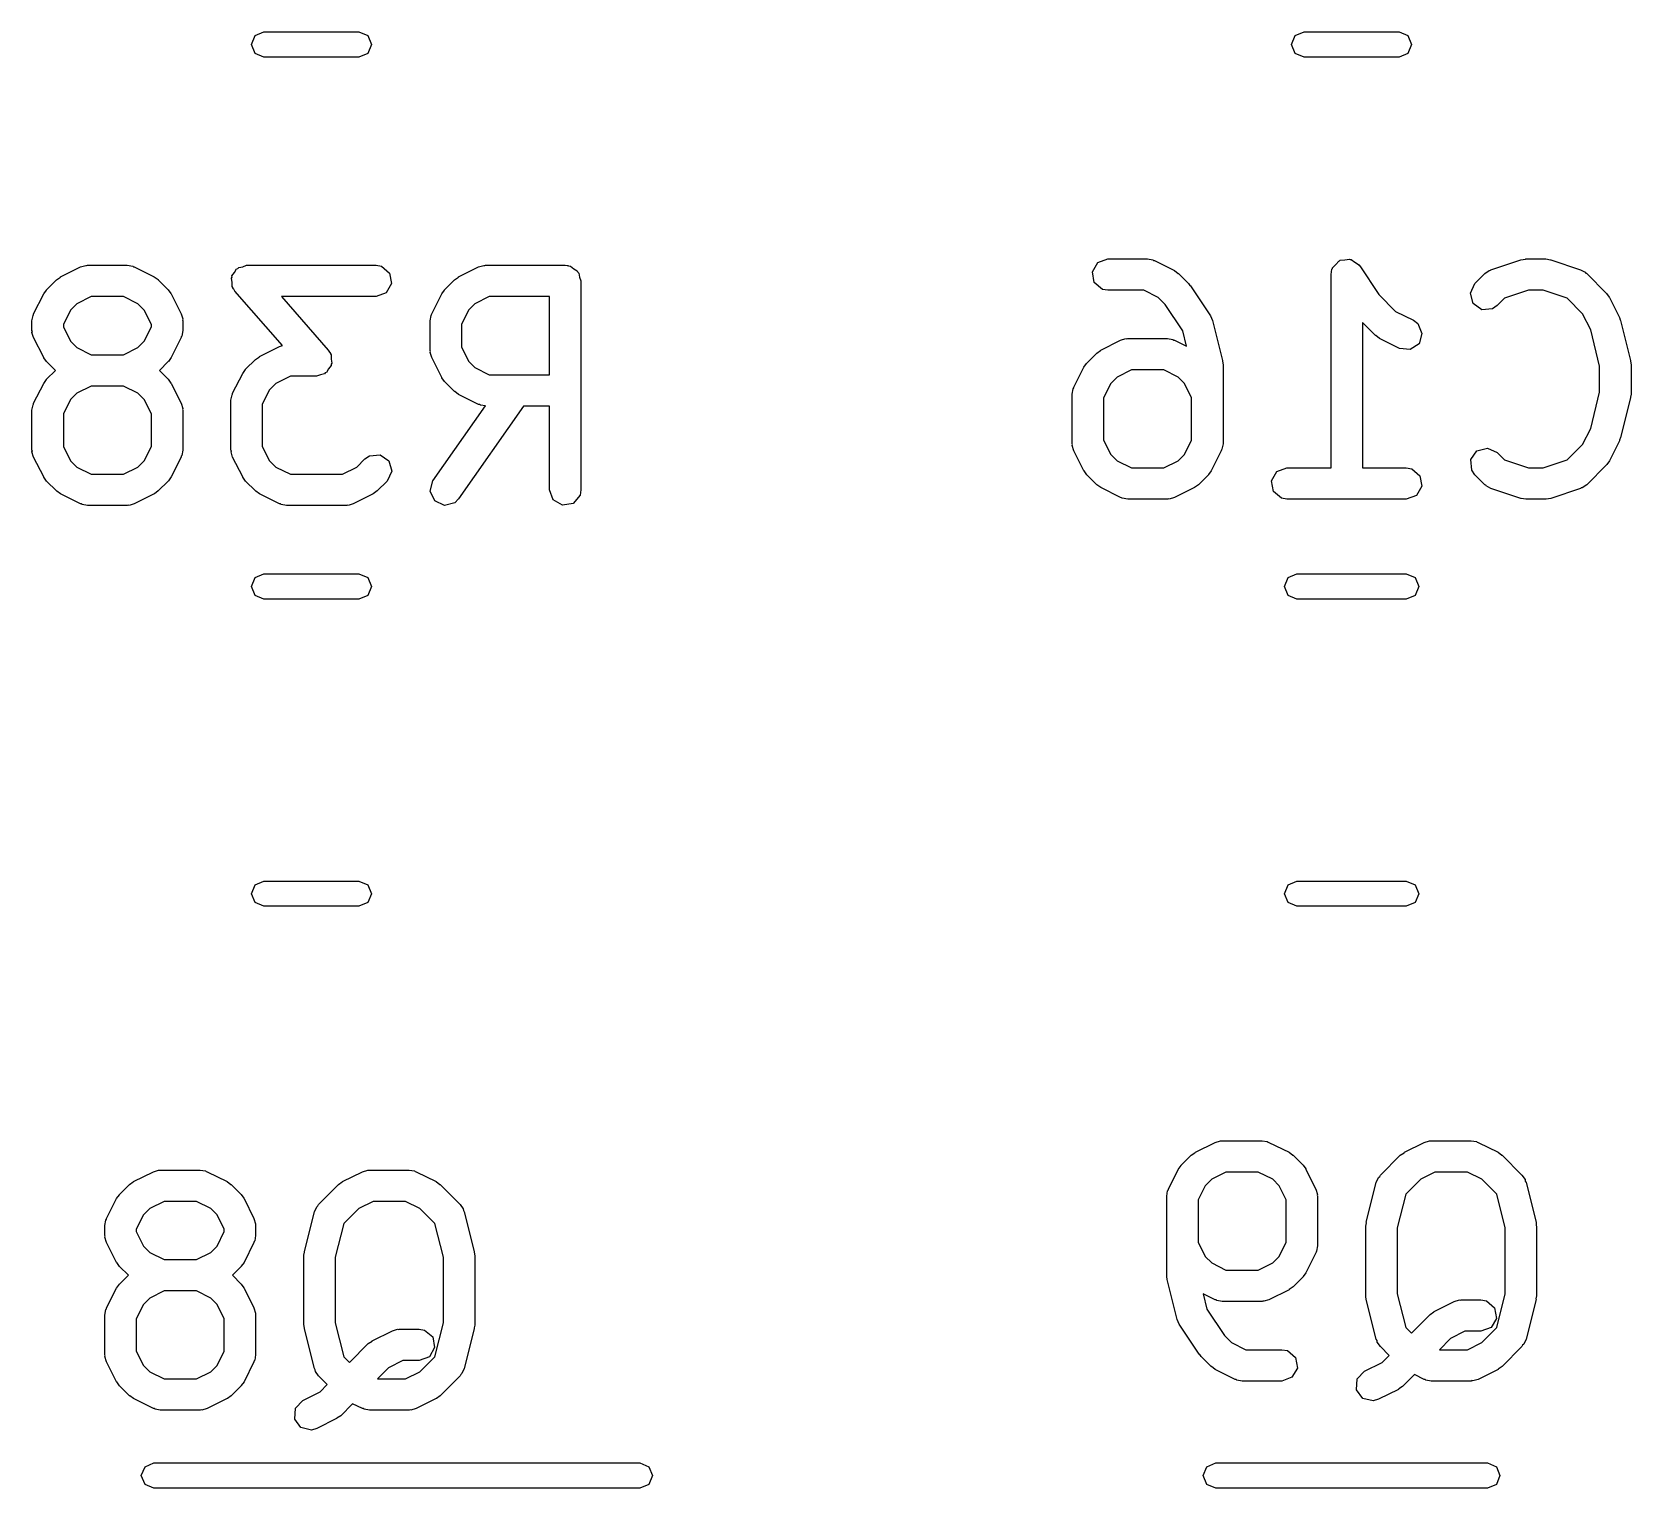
# Model space of a CAD drawing. Extents: x 62 to 228, y -146 to -46.
# Drawn here: x 170.54 to 178.19, y -102.28 to -95.31 of the extents above; entities that cross this region are included whole.
import ezdxf

# ---------------------------------------------------------------- set-up
doc = ezdxf.new("R2010")
doc.units = 0
doc.layers.add('BLACK', color=7, linetype='CONTINUOUS')

msp = doc.modelspace()

# ---------------------------------------------------------------- linework, layer by layer
at = {"layer": 'BLACK', "linetype": 'CONTINUOUS'}
for p, q in [((171.603, -95.3311), (171.646, -95.3135)), ((171.646, -95.3135), (172.1, -95.3135)), ((172.1, -95.3135), (172.142, -95.3311)), ((176.58, -95.3311), (176.622, -95.3135)), ((176.622, -95.3135), (177.076, -95.3135)), ((177.076, -95.3135), (177.119, -95.3311)), ((171.586, -95.3735), (171.603, -95.3311)), ((171.603, -95.4159), (171.586, -95.3735)), ((172.142, -95.3311), (172.16, -95.3735)), ((172.16, -95.3735), (172.142, -95.4159)), ((176.562, -95.3735), (176.58, -95.3311)), ((176.58, -95.4159), (176.562, -95.3735)), ((177.119, -95.3311), (177.136, -95.3735)), ((177.136, -95.3735), (177.119, -95.4159)), ((171.646, -95.4335), (171.603, -95.4159)), ((172.1, -95.4335), (171.646, -95.4335)), ((172.142, -95.4159), (172.1, -95.4335)), ((176.622, -95.4335), (176.58, -95.4159)), ((177.076, -95.4335), (176.622, -95.4335)), ((177.119, -95.4159), (177.076, -95.4335)), ((170.673, -96.4854), (170.768, -96.4378)), ((170.768, -96.4378), (170.793, -96.4304)), ((170.793, -96.4304), (170.797, -96.4314)), ((170.797, -96.4314), (170.801, -96.4299)), ((170.801, -96.4299), (170.992, -96.4299)), ((170.992, -96.4299), (171.018, -96.4344)), ((171.018, -96.4344), (171.021, -96.4373)), ((171.021, -96.4373), (171.025, -96.4378)), ((171.025, -96.4378), (171.121, -96.4854)), ((171.492, -96.4807), (171.505, -96.4649)), ((171.505, -96.4649), (171.515, -96.4474)), ((171.515, -96.4474), (171.521, -96.4454)), ((171.521, -96.4454), (171.525, -96.4407)), ((171.525, -96.4407), (171.544, -96.4368)), ((171.544, -96.4368), (171.563, -96.4299)), ((171.563, -96.4299), (172.182, -96.4299)), ((172.182, -96.4299), (172.208, -96.4344)), ((172.208, -96.4344), (172.247, -96.4674)), ((172.577, -96.4854), (172.673, -96.4378)), ((172.673, -96.4378), (172.698, -96.4304)), ((172.698, -96.4304), (172.702, -96.4314)), ((172.702, -96.4314), (172.706, -96.4299)), ((172.706, -96.4299), (173.087, -96.4299)), ((173.087, -96.4299), (173.097, -96.4316)), ((173.097, -96.4316), (173.1, -96.431)), ((173.1, -96.431), (173.103, -96.4327)), ((173.103, -96.4327), (173.113, -96.4344)), ((173.113, -96.4344), (173.128, -96.4469)), ((173.128, -96.4469), (173.145, -96.4567)), ((173.145, -96.4567), (173.147, -96.463)), ((173.147, -96.463), (173.152, -96.4674)), ((175.609, -96.4619), (175.635, -96.4174)), ((175.618, -96.5124), (175.609, -96.4619)), ((175.635, -96.4174), (175.683, -96.3999)), ((175.683, -96.3999), (175.873, -96.3999)), ((175.873, -96.3999), (175.899, -96.4044)), ((175.899, -96.4044), (175.902, -96.4073)), ((175.902, -96.4073), (175.907, -96.4078)), ((175.907, -96.4078), (176.002, -96.4554)), ((176.002, -96.4554), (176.02, -96.4688)), ((176.751, -96.4749), (176.755, -96.4492)), ((176.755, -96.4492), (176.758, -96.4459)), ((176.758, -96.4416), (176.774, -96.4266)), ((176.758, -96.4459), (176.758, -96.4416)), ((176.774, -96.4266), (176.788, -96.4099)), ((176.788, -96.4099), (176.792, -96.4092)), ((176.792, -96.4092), (176.795, -96.4062)), ((176.795, -96.4062), (176.817, -96.4048)), ((176.817, -96.4048), (176.839, -96.401)), ((176.839, -96.401), (176.842, -96.4032)), ((176.842, -96.4032), (176.847, -96.4029)), ((176.847, -96.4029), (176.864, -96.4158)), ((176.864, -96.4158), (176.883, -96.4267)), ((176.883, -96.4267), (176.885, -96.4307)), ((176.885, -96.4307), (176.888, -96.4333)), ((176.888, -96.4333), (176.979, -96.57)), ((177.487, -96.4695), (177.508, -96.4545)), ((177.508, -96.4545), (177.513, -96.4541)), ((177.513, -96.4541), (177.516, -96.4513)), ((177.516, -96.4513), (177.659, -96.4037)), ((177.659, -96.4037), (177.681, -96.4004)), ((177.681, -96.4004), (177.683, -96.3999)), ((177.683, -96.3999), (177.778, -96.3999)), ((177.778, -96.3999), (177.8, -96.4038)), ((177.8, -96.4038), (177.802, -96.4037)), ((177.802, -96.4037), (177.945, -96.4513)), ((177.945, -96.4513), (177.967, -96.4638)), ((177.967, -96.4638), (177.97, -96.4676)), ((170.606, -96.5471), (170.653, -96.4995)), ((170.653, -96.4995), (170.672, -96.4866)), ((170.672, -96.4866), (170.673, -96.4854)), ((171.121, -96.4854), (171.139, -96.4988)), ((171.139, -96.4988), (171.14, -96.4995)), ((171.14, -96.4995), (171.188, -96.5471)), ((171.49, -96.4919), (171.493, -96.4867)), ((171.493, -96.5118), (171.49, -96.4919)), ((171.493, -96.4867), (171.492, -96.4807)), ((171.493, -96.532), (171.493, -96.5118)), ((171.498, -96.5393), (171.493, -96.532)), ((171.498, -96.5424), (171.498, -96.5393)), ((171.501, -96.5446), (171.498, -96.5424)), ((172.256, -96.5179), (172.231, -96.5623)), ((172.247, -96.4674), (172.256, -96.5179)), ((172.51, -96.5471), (172.558, -96.4995)), ((172.558, -96.4995), (172.576, -96.4866)), ((172.576, -96.4866), (172.577, -96.4854)), ((173.152, -96.4674), (173.156, -96.4866)), ((173.156, -96.4866), (173.162, -96.5049)), ((173.162, -96.5049), (173.162, -97.5049)), ((175.657, -96.5454), (175.618, -96.5124)), ((176.02, -96.4688), (176.021, -96.4695)), ((176.021, -96.4695), (176.069, -96.5171)), ((176.069, -96.5171), (176.076, -96.5264)), ((176.076, -96.5264), (176.078, -96.5285)), ((176.078, -96.5285), (176.174, -96.6714)), ((176.751, -97.3999), (176.751, -96.4749)), ((177.418, -96.5636), (177.439, -96.5171)), ((177.439, -96.5171), (177.487, -96.4695)), ((177.97, -96.4676), (177.974, -96.4695)), ((177.974, -96.4695), (178.069, -96.5647)), ((170.544, -96.6618), (170.592, -96.5666)), ((170.592, -96.5666), (170.605, -96.5486)), ((170.605, -96.5486), (170.606, -96.5471)), ((170.751, -96.6141), (170.72, -96.6445)), ((170.819, -96.5799), (170.751, -96.6141)), ((170.974, -96.5799), (170.819, -96.5799)), ((171.043, -96.6141), (170.974, -96.5799)), ((171.073, -96.6445), (171.043, -96.6141)), ((171.188, -96.5471), (171.201, -96.5655)), ((171.201, -96.5655), (171.202, -96.5666)), ((171.202, -96.5666), (171.25, -96.6618)), ((171.507, -96.5543), (171.501, -96.5446)), ((171.735, -96.8145), (171.507, -96.5543)), ((172.182, -96.5799), (171.729, -96.5799)), ((171.729, -96.5799), (171.953, -96.8364)), ((172.231, -96.5623), (172.182, -96.5799)), ((172.449, -96.6618), (172.496, -96.5666)), ((172.496, -96.5666), (172.51, -96.5486)), ((172.51, -96.5486), (172.51, -96.5471)), ((172.655, -96.6141), (172.625, -96.6445)), ((172.724, -96.5799), (172.655, -96.6141)), ((173.012, -96.5799), (172.724, -96.5799)), ((173.012, -96.9537), (173.012, -96.5799)), ((175.683, -96.5499), (175.657, -96.5454)), ((175.856, -96.5499), (175.683, -96.5499)), ((175.924, -96.5841), (175.856, -96.5499)), ((175.958, -96.6179), (175.924, -96.5841)), ((176.042, -96.7438), (175.958, -96.6179)), ((176.979, -96.57), (177.06, -96.6513)), ((177.431, -96.6131), (177.418, -96.5636)), ((177.473, -96.6426), (177.431, -96.6131)), ((177.58, -96.5881), (177.545, -96.6232)), ((177.695, -96.5499), (177.58, -96.5881)), ((177.766, -96.5499), (177.695, -96.5499)), ((177.88, -96.5881), (177.766, -96.5499)), ((177.954, -96.6622), (177.88, -96.5881)), ((178.069, -96.5647), (178.082, -96.5831)), ((178.082, -96.5831), (178.083, -96.5842)), ((178.083, -96.5842), (178.131, -96.6794)), ((170.536, -96.6954), (170.541, -96.6697)), ((170.536, -96.743), (170.536, -96.6954)), ((170.541, -96.6697), (170.543, -96.6663)), ((170.543, -96.6663), (170.544, -96.6618)), ((170.72, -96.6445), (170.686, -96.7131)), ((171.107, -96.7131), (171.073, -96.6445)), ((171.25, -96.6618), (171.257, -96.6868)), ((171.257, -96.6868), (171.256, -96.6911)), ((171.256, -96.6911), (171.257, -96.6954)), ((171.257, -96.6954), (171.257, -96.743)), ((172.441, -96.6954), (172.445, -96.6697)), ((172.441, -96.8382), (172.441, -96.6954)), ((172.445, -96.6697), (172.448, -96.6663)), ((172.448, -96.6663), (172.449, -96.6618)), ((172.625, -96.6445), (172.591, -96.7131)), ((176.174, -96.6714), (176.184, -96.6944)), ((176.184, -96.6944), (176.184, -96.6948)), ((176.184, -96.6948), (176.232, -96.8853)), ((177.06, -96.6513), (177.145, -96.6935)), ((177.145, -96.6935), (177.166, -96.709)), ((177.524, -96.6381), (177.473, -96.6426)), ((177.545, -96.6232), (177.524, -96.6381)), ((177.993, -96.7392), (177.954, -96.6622)), ((178.131, -96.6794), (178.134, -96.6918)), ((178.134, -96.6918), (178.136, -96.6948)), ((178.136, -96.6948), (178.184, -96.8853)), ((170.538, -96.7472), (170.536, -96.743)), ((170.536, -96.7515), (170.538, -96.7472)), ((170.544, -96.7765), (170.536, -96.7515)), ((170.686, -96.7131), (170.686, -96.7253)), ((170.686, -96.7253), (170.72, -96.7938)), ((171.073, -96.7938), (171.107, -96.7253)), ((171.107, -96.7253), (171.107, -96.7131)), ((171.253, -96.7686), (171.25, -96.7721)), ((171.25, -96.7721), (171.25, -96.7765)), ((171.257, -96.743), (171.253, -96.7686)), ((172.591, -96.7131), (172.591, -96.8205)), ((176.06, -96.8179), (176.042, -96.7438)), ((176.963, -96.766), (176.901, -96.7036)), ((176.901, -96.7036), (176.901, -97.3999)), ((176.965, -96.7667), (176.963, -96.766)), ((176.983, -96.7801), (176.965, -96.7667)), ((177.166, -96.709), (177.186, -96.7561)), ((177.186, -96.7561), (177.172, -96.8053)), ((178.036, -96.9127), (177.993, -96.7392)), ((170.592, -96.8718), (170.544, -96.7765)), ((170.72, -96.7938), (170.751, -96.8242)), ((170.751, -96.8242), (170.819, -96.8585)), ((170.974, -96.8585), (171.043, -96.8242)), ((171.043, -96.8242), (171.073, -96.7938)), ((171.25, -96.7765), (171.202, -96.8718)), ((171.625, -96.8664), (171.72, -96.8188)), ((171.72, -96.8188), (171.735, -96.8145)), ((171.953, -96.8364), (171.959, -96.8461)), ((171.959, -96.8461), (171.962, -96.8483)), ((171.962, -96.8483), (171.962, -96.8514)), ((172.442, -96.8424), (172.441, -96.8382)), ((172.441, -96.8468), (172.442, -96.8424)), ((172.449, -96.8718), (172.441, -96.8468)), ((172.591, -96.8205), (172.625, -96.889)), ((175.63, -96.8504), (175.648, -96.8376)), ((175.648, -96.8376), (175.649, -96.8364)), ((175.649, -96.8364), (175.744, -96.7888)), ((175.744, -96.7888), (175.769, -96.7813)), ((175.769, -96.7813), (175.774, -96.7824)), ((175.774, -96.7824), (175.778, -96.7808)), ((175.778, -96.7808), (175.968, -96.7808)), ((175.968, -96.7808), (175.994, -96.7854)), ((175.994, -96.7854), (175.998, -96.7882)), ((175.998, -96.7882), (176.002, -96.7888)), ((176.002, -96.7888), (176.06, -96.8179)), ((177.078, -96.8277), (176.983, -96.7801)), ((177.129, -96.8335), (177.078, -96.8277)), ((177.172, -96.8053), (177.129, -96.8335)), ((170.593, -96.8729), (170.592, -96.8718)), ((170.606, -96.8912), (170.593, -96.8729)), ((170.648, -96.9335), (170.606, -96.8912)), ((170.819, -96.8585), (170.974, -96.8585)), ((171.188, -96.8912), (171.146, -96.9335)), ((171.189, -96.8898), (171.188, -96.8912)), ((171.202, -96.8718), (171.189, -96.8898)), ((171.558, -96.928), (171.606, -96.8804)), ((171.606, -96.8804), (171.624, -96.8676)), ((171.624, -96.8676), (171.625, -96.8664)), ((171.968, -96.91), (171.955, -96.9258)), ((171.962, -96.8514), (171.967, -96.8587)), ((171.967, -96.8587), (171.967, -96.8789)), ((171.967, -96.8789), (171.971, -96.8989)), ((171.971, -96.8989), (171.968, -96.904)), ((171.968, -96.904), (171.968, -96.91)), ((172.496, -96.967), (172.449, -96.8718)), ((172.625, -96.889), (172.655, -96.9194)), ((172.655, -96.9194), (172.724, -96.9537)), ((175.52, -97.0128), (175.568, -96.9175)), ((175.568, -96.9175), (175.581, -96.8995)), ((175.581, -96.8995), (175.582, -96.898)), ((175.582, -96.898), (175.63, -96.8504)), ((176.232, -96.8853), (176.233, -96.9002)), ((176.233, -96.9002), (176.234, -96.9035)), ((176.234, -96.9035), (176.234, -97.2844)), ((178.036, -97.0371), (178.036, -96.9127)), ((178.184, -96.8853), (178.185, -96.9002)), ((178.185, -96.9002), (178.186, -96.9035)), ((178.186, -96.9035), (178.186, -97.0463)), ((170.544, -97.0904), (170.592, -96.9951)), ((170.592, -96.9951), (170.605, -96.9771)), ((170.605, -96.9771), (170.606, -96.9757)), ((170.606, -96.9757), (170.648, -96.9335)), ((171.146, -96.9335), (171.188, -96.9757)), ((171.188, -96.9757), (171.201, -96.994)), ((171.201, -96.994), (171.202, -96.9951)), ((171.202, -96.9951), (171.25, -97.0904)), ((171.496, -97.0428), (171.544, -96.9475)), ((171.544, -96.9475), (171.557, -96.9295)), ((171.557, -96.9295), (171.558, -96.928)), ((171.703, -96.9951), (171.673, -97.0255)), ((171.772, -96.9608), (171.703, -96.9951)), ((171.897, -96.9608), (171.772, -96.9608)), ((171.916, -96.9539), (171.897, -96.9608)), ((171.936, -96.95), (171.916, -96.9539)), ((171.939, -96.9453), (171.936, -96.95)), ((171.945, -96.9433), (171.939, -96.9453)), ((171.955, -96.9258), (171.945, -96.9433)), ((172.497, -96.9681), (172.496, -96.967)), ((172.51, -96.9865), (172.497, -96.9681)), ((172.558, -97.0341), (172.51, -96.9865)), ((172.724, -96.9537), (173.012, -96.9537)), ((175.697, -96.9955), (175.662, -97.064)), ((175.727, -96.9651), (175.697, -96.9955)), ((175.796, -96.9308), (175.727, -96.9651)), ((175.951, -96.9308), (175.796, -96.9308)), ((176.019, -96.9651), (175.951, -96.9308)), ((176.05, -96.9955), (176.019, -96.9651)), ((176.084, -97.064), (176.05, -96.9955)), ((170.72, -97.0731), (170.686, -97.1416)), ((170.751, -97.0427), (170.72, -97.0731)), ((170.819, -97.0085), (170.751, -97.0427)), ((170.974, -97.0085), (170.819, -97.0085)), ((171.043, -97.0427), (170.974, -97.0085)), ((171.073, -97.0731), (171.043, -97.0427)), ((171.107, -97.1416), (171.073, -97.0731)), ((171.488, -97.0763), (171.493, -97.0507)), ((171.488, -97.3144), (171.488, -97.0763)), ((171.493, -97.0507), (171.496, -97.0472)), ((171.496, -97.0472), (171.496, -97.0428)), ((171.673, -97.0255), (171.638, -97.094)), ((172.559, -97.0348), (172.558, -97.0341)), ((172.577, -97.0482), (172.559, -97.0348)), ((172.673, -97.0958), (172.577, -97.0482)), ((175.512, -97.0463), (175.517, -97.0207)), ((175.512, -97.2844), (175.512, -97.0463)), ((175.517, -97.0207), (175.52, -97.0172)), ((175.52, -97.0172), (175.52, -97.0128)), ((175.662, -97.064), (175.662, -97.2667)), ((176.084, -97.2667), (176.084, -97.064)), ((177.993, -97.2106), (178.036, -97.0371)), ((178.184, -97.0645), (178.136, -97.255)), ((178.186, -97.0463), (178.184, -97.0611)), ((178.184, -97.0611), (178.184, -97.0645)), ((170.536, -97.1239), (170.541, -97.0983)), ((170.536, -97.3144), (170.536, -97.1239)), ((170.541, -97.0983), (170.543, -97.0948)), ((170.543, -97.0948), (170.544, -97.0904)), ((170.686, -97.1416), (170.686, -97.2967)), ((171.107, -97.2967), (171.107, -97.1416)), ((171.25, -97.0904), (171.257, -97.1154)), ((171.257, -97.1154), (171.256, -97.1197)), ((171.256, -97.1197), (171.257, -97.1239)), ((171.257, -97.1239), (171.257, -97.3144)), ((171.638, -97.094), (171.638, -97.2967)), ((172.454, -97.4619), (172.705, -97.1035)), ((172.888, -97.1037), (172.577, -97.5479)), ((172.677, -97.0963), (172.673, -97.0958)), ((172.681, -97.0992), (172.677, -97.0963)), ((172.705, -97.1035), (172.681, -97.0992)), ((173.012, -97.1037), (172.888, -97.1037)), ((173.012, -97.5049), (173.012, -97.1037)), ((177.954, -97.2876), (177.993, -97.2106)), ((170.686, -97.2967), (170.72, -97.3652)), ((171.073, -97.3652), (171.107, -97.2967)), ((171.638, -97.2967), (171.673, -97.3652)), ((175.514, -97.2886), (175.512, -97.2844)), ((175.513, -97.293), (175.514, -97.2886)), ((175.52, -97.3179), (175.513, -97.293)), ((175.662, -97.2667), (175.697, -97.3352)), ((176.05, -97.3352), (176.084, -97.2667)), ((176.234, -97.2844), (176.229, -97.3101)), ((177.449, -97.3182), (177.499, -97.3049)), ((177.499, -97.3049), (177.545, -97.3266)), ((177.88, -97.3617), (177.954, -97.2876)), ((178.131, -97.2703), (178.083, -97.3656)), ((178.136, -97.255), (178.131, -97.2668)), ((178.131, -97.2668), (178.131, -97.2703)), ((170.538, -97.3186), (170.536, -97.3144)), ((170.536, -97.323), (170.538, -97.3186)), ((170.544, -97.3479), (170.536, -97.323)), ((170.592, -97.4432), (170.544, -97.3479)), ((170.72, -97.3652), (170.751, -97.3956)), ((171.043, -97.3956), (171.073, -97.3652)), ((171.25, -97.3479), (171.202, -97.4432)), ((171.253, -97.3401), (171.25, -97.3435)), ((171.25, -97.3435), (171.25, -97.3479)), ((171.257, -97.3144), (171.253, -97.3401)), ((171.49, -97.3186), (171.488, -97.3144)), ((171.489, -97.323), (171.49, -97.3186)), ((171.496, -97.3479), (171.489, -97.323)), ((171.544, -97.4432), (171.496, -97.3479)), ((171.673, -97.3652), (171.703, -97.3956)), ((172.09, -97.3956), (172.129, -97.3566)), ((172.129, -97.3566), (172.151, -97.3417)), ((172.151, -97.3417), (172.202, -97.3372)), ((172.202, -97.3372), (172.244, -97.3666)), ((172.244, -97.3666), (172.257, -97.4162)), ((175.568, -97.4132), (175.52, -97.3179)), ((175.697, -97.3352), (175.727, -97.3656)), ((175.727, -97.3656), (175.796, -97.3999)), ((175.951, -97.3999), (176.019, -97.3656)), ((176.019, -97.3656), (176.05, -97.3352)), ((176.226, -97.3179), (176.178, -97.4132)), ((176.227, -97.3135), (176.226, -97.3179)), ((176.229, -97.3101), (176.227, -97.3135)), ((177.42, -97.3602), (177.449, -97.3182)), ((177.424, -97.4113), (177.42, -97.3602)), ((177.545, -97.3266), (177.58, -97.3617)), ((177.58, -97.3617), (177.695, -97.3999)), ((177.766, -97.3999), (177.88, -97.3617)), ((178.07, -97.3836), (178.069, -97.3851)), ((178.083, -97.3656), (178.07, -97.3836)), ((170.593, -97.4443), (170.592, -97.4432)), ((170.606, -97.4627), (170.593, -97.4443)), ((170.751, -97.3956), (170.819, -97.4299)), ((170.819, -97.4299), (170.974, -97.4299)), ((170.974, -97.4299), (171.043, -97.3956)), ((171.202, -97.4432), (171.189, -97.4612)), ((171.545, -97.4443), (171.544, -97.4432)), ((171.558, -97.4627), (171.545, -97.4443)), ((171.703, -97.3956), (171.772, -97.4299)), ((171.772, -97.4299), (172.022, -97.4299)), ((172.022, -97.4299), (172.09, -97.3956)), ((172.257, -97.4162), (172.235, -97.4627)), ((175.569, -97.4143), (175.568, -97.4132)), ((175.582, -97.4327), (175.569, -97.4143)), ((175.63, -97.4803), (175.582, -97.4327)), ((175.796, -97.3999), (175.951, -97.3999)), ((176.164, -97.4327), (176.117, -97.4803)), ((176.165, -97.4312), (176.164, -97.4327)), ((176.178, -97.4132), (176.165, -97.4312)), ((176.466, -97.4619), (176.492, -97.4174)), ((176.492, -97.4174), (176.54, -97.3999)), ((176.54, -97.3999), (176.751, -97.3999)), ((176.901, -97.3999), (177.111, -97.3999)), ((177.111, -97.3999), (177.137, -97.4044)), ((177.137, -97.4044), (177.176, -97.4374)), ((177.176, -97.4374), (177.185, -97.4879)), ((177.439, -97.4327), (177.424, -97.4113)), ((177.487, -97.4803), (177.439, -97.4327)), ((177.695, -97.3999), (177.766, -97.3999)), ((178.069, -97.3851), (177.974, -97.4803)), ((170.653, -97.5103), (170.606, -97.4627)), ((170.655, -97.511), (170.653, -97.5103)), ((170.673, -97.5243), (170.655, -97.511)), ((170.768, -97.572), (170.673, -97.5243)), ((171.121, -97.5243), (171.025, -97.572)), ((171.122, -97.5232), (171.121, -97.5243)), ((171.14, -97.5103), (171.122, -97.5232)), ((171.188, -97.4627), (171.14, -97.5103)), ((171.189, -97.4612), (171.188, -97.4627)), ((171.606, -97.5103), (171.558, -97.4627)), ((171.607, -97.511), (171.606, -97.5103)), ((171.625, -97.5243), (171.607, -97.511)), ((171.72, -97.572), (171.625, -97.5243)), ((172.168, -97.5243), (172.073, -97.572)), ((172.169, -97.5232), (172.168, -97.5243)), ((172.188, -97.5103), (172.169, -97.5232)), ((172.235, -97.4627), (172.188, -97.5103)), ((172.441, -97.5114), (172.454, -97.4619)), ((172.463, -97.5579), (172.441, -97.5114)), ((173.03, -97.5531), (173.012, -97.5049)), ((173.158, -97.5305), (173.125, -97.5698)), ((173.162, -97.5049), (173.158, -97.5305)), ((175.631, -97.481), (175.63, -97.4803)), ((175.649, -97.4943), (175.631, -97.481)), ((175.744, -97.542), (175.649, -97.4943)), ((176.097, -97.4943), (176.002, -97.542)), ((176.098, -97.4932), (176.097, -97.4943)), ((176.117, -97.4803), (176.098, -97.4932)), ((176.475, -97.5124), (176.466, -97.4619)), ((176.514, -97.5454), (176.475, -97.5124)), ((177.16, -97.5323), (177.111, -97.5499)), ((177.185, -97.4879), (177.16, -97.5323)), ((177.491, -97.4822), (177.487, -97.4803)), ((177.493, -97.486), (177.491, -97.4822)), ((177.516, -97.4984), (177.493, -97.486)), ((177.659, -97.546), (177.516, -97.4984)), ((177.945, -97.4984), (177.802, -97.546)), ((177.948, -97.4956), (177.945, -97.4984)), ((177.953, -97.4952), (177.948, -97.4956)), ((177.974, -97.4803), (177.953, -97.4952)), ((170.772, -97.5725), (170.768, -97.572)), ((170.776, -97.5754), (170.772, -97.5725)), ((170.801, -97.5799), (170.776, -97.5754)), ((170.992, -97.5799), (170.801, -97.5799)), ((170.996, -97.5783), (170.992, -97.5799)), ((171.001, -97.5794), (170.996, -97.5783)), ((171.025, -97.572), (171.001, -97.5794)), ((171.725, -97.5725), (171.72, -97.572)), ((171.728, -97.5754), (171.725, -97.5725)), ((171.754, -97.5799), (171.728, -97.5754)), ((172.04, -97.5799), (171.754, -97.5799)), ((172.044, -97.5783), (172.04, -97.5799)), ((172.048, -97.5794), (172.044, -97.5783)), ((172.073, -97.572), (172.048, -97.5794)), ((172.509, -97.5796), (172.463, -97.5579)), ((172.559, -97.5663), (172.509, -97.5796)), ((172.577, -97.5479), (172.559, -97.5663)), ((173.074, -97.5787), (173.03, -97.5531)), ((173.125, -97.5698), (173.074, -97.5787)), ((175.749, -97.5425), (175.744, -97.542)), ((175.752, -97.5454), (175.749, -97.5425)), ((175.778, -97.5499), (175.752, -97.5454)), ((175.968, -97.5499), (175.778, -97.5499)), ((175.973, -97.5483), (175.968, -97.5499)), ((175.977, -97.5494), (175.973, -97.5483)), ((176.002, -97.542), (175.977, -97.5494)), ((176.54, -97.5499), (176.514, -97.5454)), ((177.111, -97.5499), (176.54, -97.5499)), ((177.661, -97.546), (177.659, -97.546)), ((177.683, -97.5499), (177.661, -97.546)), ((177.778, -97.5499), (177.683, -97.5499)), ((177.78, -97.5493), (177.778, -97.5499)), ((177.802, -97.546), (177.78, -97.5493)), ((171.603, -97.9251), (171.646, -97.9075)), ((171.646, -97.9075), (172.1, -97.9075)), ((172.1, -97.9075), (172.142, -97.9251)), ((176.546, -97.9251), (176.588, -97.9075)), ((176.588, -97.9075), (177.111, -97.9075)), ((177.111, -97.9075), (177.153, -97.9251)), ((171.586, -97.9675), (171.603, -97.9251)), ((171.603, -98.0099), (171.586, -97.9675)), ((172.142, -97.9251), (172.16, -97.9675)), ((172.16, -97.9675), (172.142, -98.0099)), ((176.528, -97.9675), (176.546, -97.9251)), ((176.546, -98.0099), (176.528, -97.9675)), ((177.153, -97.9251), (177.171, -97.9675)), ((177.171, -97.9675), (177.153, -98.0099)), ((171.646, -98.0275), (171.603, -98.0099)), ((172.1, -98.0275), (171.646, -98.0275)), ((172.142, -98.0099), (172.1, -98.0275)), ((176.588, -98.0275), (176.546, -98.0099)), ((177.111, -98.0275), (176.588, -98.0275)), ((177.153, -98.0099), (177.111, -98.0275)), ((171.586, -99.4375), (171.603, -99.3951)), ((171.603, -99.4799), (171.586, -99.4375)), ((171.603, -99.3951), (171.646, -99.3775)), ((171.646, -99.3775), (172.1, -99.3775)), ((172.1, -99.3775), (172.142, -99.3951)), ((172.142, -99.3951), (172.16, -99.4375)), ((172.16, -99.4375), (172.142, -99.4799)), ((176.528, -99.4375), (176.546, -99.3951)), ((176.546, -99.4799), (176.528, -99.4375)), ((176.546, -99.3951), (176.588, -99.3775)), ((176.588, -99.3775), (177.111, -99.3775)), ((177.111, -99.3775), (177.153, -99.3951)), ((177.153, -99.3951), (177.171, -99.4375)), ((177.171, -99.4375), (177.153, -99.4799)), ((171.646, -99.4975), (171.603, -99.4799)), ((172.1, -99.4975), (171.646, -99.4975)), ((172.142, -99.4799), (172.1, -99.4975)), ((176.588, -99.4975), (176.546, -99.4799)), ((177.111, -99.4975), (176.588, -99.4975)), ((177.153, -99.4799), (177.111, -99.4975)), ((176.102, -100.675), (176.197, -100.628)), ((176.197, -100.628), (176.222, -100.62)), ((176.222, -100.62), (176.226, -100.621)), ((176.226, -100.621), (176.23, -100.62)), ((176.23, -100.62), (176.421, -100.62)), ((176.421, -100.62), (176.446, -100.624)), ((176.446, -100.624), (176.45, -100.627)), ((176.45, -100.627), (176.454, -100.628)), ((176.454, -100.628), (176.55, -100.675)), ((177.102, -100.675), (177.197, -100.628)), ((177.197, -100.628), (177.222, -100.62)), ((177.222, -100.62), (177.226, -100.621)), ((177.226, -100.621), (177.23, -100.62)), ((177.23, -100.62), (177.421, -100.62)), ((177.421, -100.62), (177.446, -100.624)), ((177.446, -100.624), (177.45, -100.627)), ((177.45, -100.627), (177.454, -100.628)), ((177.454, -100.628), (177.55, -100.675)), ((176.02, -100.757), (176.034, -100.739)), ((176.034, -100.737), (176.082, -100.689)), ((176.034, -100.739), (176.034, -100.737)), ((176.082, -100.689), (176.1, -100.677)), ((176.1, -100.677), (176.102, -100.675)), ((176.55, -100.675), (176.568, -100.689)), ((176.568, -100.689), (176.569, -100.689)), ((176.569, -100.689), (176.617, -100.737)), ((176.617, -100.737), (176.63, -100.755)), ((176.987, -100.785), (177.082, -100.689)), ((177.082, -100.689), (177.1, -100.677)), ((177.1, -100.677), (177.102, -100.675)), ((177.55, -100.675), (177.568, -100.689)), ((177.568, -100.689), (177.569, -100.689)), ((177.569, -100.689), (177.664, -100.785)), ((171.002, -100.829), (171.02, -100.817)), ((171.02, -100.817), (171.022, -100.815)), ((171.022, -100.815), (171.117, -100.768)), ((171.117, -100.768), (171.142, -100.76)), ((171.142, -100.76), (171.146, -100.761)), ((171.146, -100.761), (171.15, -100.76)), ((171.15, -100.76), (171.341, -100.76)), ((171.341, -100.76), (171.366, -100.764)), ((171.366, -100.764), (171.37, -100.767)), ((171.37, -100.767), (171.374, -100.768)), ((171.374, -100.768), (171.47, -100.815)), ((171.47, -100.815), (171.488, -100.829)), ((172.002, -100.829), (172.02, -100.817)), ((172.02, -100.817), (172.022, -100.815)), ((172.022, -100.815), (172.117, -100.768)), ((172.117, -100.768), (172.142, -100.76)), ((172.142, -100.76), (172.146, -100.761)), ((172.146, -100.761), (172.15, -100.76)), ((172.15, -100.76), (172.341, -100.76)), ((172.341, -100.76), (172.366, -100.764)), ((172.366, -100.764), (172.37, -100.767)), ((172.37, -100.767), (172.374, -100.768)), ((172.374, -100.768), (172.47, -100.815)), ((172.47, -100.815), (172.488, -100.829)), ((175.973, -100.852), (176.02, -100.757)), ((176.18, -100.804), (176.149, -100.835)), ((176.248, -100.77), (176.18, -100.804)), ((176.403, -100.77), (176.248, -100.77)), ((176.472, -100.804), (176.403, -100.77)), ((176.502, -100.835), (176.472, -100.804)), ((176.63, -100.755), (176.631, -100.757)), ((176.631, -100.757), (176.678, -100.852)), ((176.919, -101.01), (176.967, -100.82)), ((176.967, -100.82), (176.978, -100.796)), ((176.978, -100.796), (176.984, -100.791)), ((176.984, -100.791), (176.987, -100.785)), ((177.18, -100.804), (177.108, -100.876)), ((177.248, -100.77), (177.18, -100.804)), ((177.403, -100.77), (177.248, -100.77)), ((177.472, -100.804), (177.403, -100.77)), ((177.544, -100.876), (177.472, -100.804)), ((177.664, -100.785), (177.679, -100.806)), ((177.679, -100.806), (177.68, -100.813)), ((177.68, -100.813), (177.684, -100.82)), ((177.684, -100.82), (177.732, -101.01)), ((170.893, -100.992), (170.94, -100.897)), ((170.94, -100.897), (170.954, -100.879)), ((170.954, -100.877), (171.002, -100.829)), ((170.954, -100.879), (170.954, -100.877)), ((171.488, -100.829), (171.489, -100.829)), ((171.489, -100.829), (171.537, -100.877)), ((171.537, -100.877), (171.55, -100.895)), ((171.55, -100.895), (171.551, -100.897)), ((171.551, -100.897), (171.598, -100.992)), ((171.907, -100.925), (172.002, -100.829)), ((172.488, -100.829), (172.489, -100.829)), ((172.489, -100.829), (172.584, -100.925)), ((175.965, -100.885), (175.969, -100.86)), ((175.965, -101.266), (175.965, -100.885)), ((175.969, -100.86), (175.972, -100.856)), ((175.972, -100.856), (175.973, -100.852)), ((176.149, -100.835), (176.115, -100.903)), ((176.115, -100.903), (176.115, -101.106)), ((176.536, -100.903), (176.502, -100.835)), ((176.536, -101.106), (176.536, -100.903)), ((176.678, -100.852), (176.686, -100.877)), ((176.686, -100.877), (176.685, -100.881)), ((176.685, -100.881), (176.686, -100.885)), ((176.686, -100.885), (176.686, -101.123)), ((177.108, -100.876), (177.067, -101.037)), ((177.584, -101.037), (177.544, -100.876)), ((171.069, -100.975), (171.035, -101.043)), ((171.1, -100.944), (171.069, -100.975)), ((171.168, -100.91), (171.1, -100.944)), ((171.323, -100.91), (171.168, -100.91)), ((171.392, -100.944), (171.323, -100.91)), ((171.422, -100.975), (171.392, -100.944)), ((171.456, -101.043), (171.422, -100.975)), ((171.839, -101.15), (171.887, -100.96)), ((171.887, -100.96), (171.898, -100.936)), ((171.898, -100.936), (171.904, -100.931)), ((171.904, -100.931), (171.907, -100.925)), ((172.1, -100.944), (172.028, -101.016)), ((172.168, -100.91), (172.1, -100.944)), ((172.323, -100.91), (172.168, -100.91)), ((172.392, -100.944), (172.323, -100.91)), ((172.464, -101.016), (172.392, -100.944)), ((172.584, -100.925), (172.599, -100.946)), ((172.599, -100.946), (172.6, -100.953)), ((172.6, -100.953), (172.604, -100.96)), ((172.604, -100.96), (172.652, -101.15)), ((170.885, -101.025), (170.889, -101)), ((170.885, -101.073), (170.885, -101.025)), ((170.889, -101), (170.892, -100.996)), ((170.892, -100.996), (170.893, -100.992)), ((171.035, -101.043), (171.035, -101.055)), ((171.035, -101.055), (171.069, -101.124)), ((171.422, -101.124), (171.456, -101.055)), ((171.456, -101.055), (171.456, -101.043)), ((171.598, -100.992), (171.606, -101.017)), ((171.606, -101.017), (171.605, -101.021)), ((171.605, -101.021), (171.606, -101.025)), ((171.606, -101.025), (171.606, -101.073)), ((172.028, -101.016), (171.987, -101.177)), ((172.504, -101.177), (172.464, -101.016)), ((176.917, -101.028), (176.92, -101.013)), ((176.917, -101.362), (176.917, -101.028)), ((176.92, -101.013), (176.919, -101.01)), ((177.067, -101.037), (177.067, -101.352)), ((177.584, -101.352), (177.584, -101.037)), ((177.732, -101.01), (177.733, -101.025)), ((177.733, -101.025), (177.734, -101.028)), ((177.734, -101.028), (177.734, -101.362)), ((170.886, -101.077), (170.885, -101.073)), ((170.885, -101.082), (170.886, -101.077)), ((170.893, -101.107), (170.885, -101.082)), ((170.94, -101.202), (170.893, -101.107)), ((171.069, -101.124), (171.1, -101.154)), ((171.392, -101.154), (171.422, -101.124)), ((171.598, -101.107), (171.551, -101.202)), ((171.599, -101.102), (171.598, -101.107)), ((171.602, -101.099), (171.599, -101.102)), ((171.606, -101.073), (171.602, -101.099)), ((176.115, -101.106), (176.149, -101.174)), ((176.502, -101.174), (176.536, -101.106)), ((176.686, -101.123), (176.682, -101.149)), ((170.942, -101.203), (170.94, -101.202)), ((170.954, -101.221), (170.942, -101.203)), ((171.1, -101.154), (171.168, -101.188)), ((171.168, -101.188), (171.323, -101.188)), ((171.323, -101.188), (171.392, -101.154)), ((171.551, -101.202), (171.537, -101.22)), ((171.837, -101.168), (171.84, -101.153)), ((171.837, -101.502), (171.837, -101.168)), ((171.84, -101.153), (171.839, -101.15)), ((171.987, -101.177), (171.987, -101.492)), ((172.504, -101.492), (172.504, -101.177)), ((172.652, -101.15), (172.653, -101.165)), ((172.653, -101.165), (172.654, -101.168)), ((172.654, -101.168), (172.654, -101.502)), ((176.149, -101.174), (176.18, -101.205)), ((176.18, -101.205), (176.248, -101.239)), ((176.403, -101.239), (176.472, -101.205)), ((176.472, -101.205), (176.502, -101.174)), ((176.678, -101.157), (176.631, -101.252)), ((176.679, -101.153), (176.678, -101.157)), ((176.682, -101.149), (176.679, -101.153)), ((170.997, -101.263), (170.954, -101.221)), ((170.954, -101.306), (170.997, -101.263)), ((171.537, -101.221), (171.495, -101.263)), ((171.495, -101.263), (171.537, -101.306)), ((171.537, -101.22), (171.537, -101.221)), ((175.966, -101.27), (175.965, -101.266)), ((175.967, -101.284), (175.966, -101.27)), ((176.015, -101.475), (175.967, -101.284)), ((176.248, -101.239), (176.403, -101.239)), ((176.617, -101.272), (176.569, -101.319)), ((176.631, -101.252), (176.617, -101.27)), ((176.617, -101.27), (176.617, -101.272)), ((170.893, -101.42), (170.94, -101.325)), ((170.94, -101.325), (170.954, -101.307)), ((170.954, -101.307), (170.954, -101.306)), ((171.168, -101.338), (171.1, -101.373)), ((171.323, -101.338), (171.168, -101.338)), ((171.392, -101.373), (171.323, -101.338)), ((171.537, -101.306), (171.55, -101.324)), ((171.55, -101.324), (171.551, -101.325)), ((171.551, -101.325), (171.598, -101.42)), ((176.197, -101.381), (176.139, -101.352)), ((176.139, -101.352), (176.157, -101.426)), ((176.55, -101.333), (176.454, -101.381)), ((176.551, -101.332), (176.55, -101.333)), ((176.569, -101.319), (176.551, -101.332)), ((176.918, -101.365), (176.917, -101.362)), ((177.067, -101.352), (177.108, -101.514)), ((177.544, -101.514), (177.584, -101.352)), ((177.734, -101.362), (177.731, -101.376)), ((170.885, -101.454), (170.889, -101.428)), ((170.889, -101.428), (170.892, -101.425)), ((170.892, -101.425), (170.893, -101.42)), ((171.069, -101.403), (171.035, -101.472)), ((171.1, -101.373), (171.069, -101.403)), ((171.422, -101.403), (171.392, -101.373)), ((171.456, -101.472), (171.422, -101.403)), ((171.598, -101.42), (171.606, -101.445)), ((176.157, -101.426), (176.241, -101.552)), ((176.201, -101.382), (176.197, -101.381)), ((176.205, -101.384), (176.201, -101.382)), ((176.23, -101.389), (176.205, -101.384)), ((176.421, -101.389), (176.23, -101.389)), ((176.425, -101.387), (176.421, -101.389)), ((176.429, -101.388), (176.425, -101.387)), ((176.454, -101.381), (176.429, -101.388)), ((176.919, -101.38), (176.918, -101.365)), ((176.967, -101.57), (176.919, -101.38)), ((177.225, -101.451), (177.243, -101.439)), ((177.243, -101.439), (177.244, -101.437)), ((177.244, -101.437), (177.34, -101.39)), ((177.34, -101.39), (177.365, -101.382)), ((177.365, -101.382), (177.369, -101.383)), ((177.369, -101.383), (177.373, -101.382)), ((177.373, -101.382), (177.468, -101.382)), ((177.468, -101.382), (177.494, -101.386)), ((177.494, -101.386), (177.533, -101.419)), ((177.533, -101.419), (177.542, -101.47)), ((177.732, -101.38), (177.684, -101.57)), ((177.731, -101.376), (177.732, -101.38)), ((170.885, -101.644), (170.885, -101.454)), ((171.035, -101.472), (171.035, -101.627)), ((171.456, -101.627), (171.456, -101.472)), ((171.606, -101.445), (171.605, -101.45)), ((171.605, -101.45), (171.606, -101.454)), ((171.606, -101.454), (171.606, -101.644)), ((171.838, -101.505), (171.837, -101.502)), ((171.839, -101.52), (171.838, -101.505)), ((171.987, -101.492), (172.028, -101.654)), ((172.464, -101.654), (172.504, -101.492)), ((172.654, -101.502), (172.651, -101.516)), ((176.025, -101.498), (176.015, -101.475)), ((176.015, -101.475), (176.015, -101.475)), ((176.12, -101.641), (176.025, -101.498)), ((177.108, -101.514), (177.135, -101.541)), ((177.135, -101.541), (177.225, -101.451)), ((177.517, -101.514), (177.468, -101.532)), ((177.472, -101.586), (177.544, -101.514)), ((177.542, -101.47), (177.517, -101.514)), ((171.887, -101.71), (171.839, -101.52)), ((172.055, -101.681), (172.145, -101.591)), ((172.145, -101.591), (172.163, -101.579)), ((172.163, -101.579), (172.164, -101.577)), ((172.164, -101.577), (172.26, -101.53)), ((172.26, -101.53), (172.285, -101.522)), ((172.285, -101.522), (172.289, -101.523)), ((172.289, -101.523), (172.293, -101.522)), ((172.293, -101.522), (172.388, -101.522)), ((172.388, -101.522), (172.414, -101.526)), ((172.414, -101.526), (172.453, -101.559)), ((172.453, -101.559), (172.462, -101.61)), ((172.652, -101.52), (172.604, -101.71)), ((172.651, -101.516), (172.652, -101.52)), ((176.241, -101.552), (176.275, -101.586)), ((176.275, -101.586), (176.343, -101.62)), ((176.971, -101.576), (176.967, -101.57)), ((176.972, -101.584), (176.971, -101.576)), ((176.987, -101.605), (176.972, -101.584)), ((177.322, -101.566), (177.269, -101.62)), ((177.391, -101.532), (177.322, -101.566)), ((177.468, -101.532), (177.391, -101.532)), ((177.403, -101.62), (177.472, -101.586)), ((177.684, -101.57), (177.673, -101.594)), ((170.886, -101.649), (170.885, -101.644)), ((170.885, -101.653), (170.886, -101.649)), ((170.893, -101.678), (170.885, -101.653)), ((171.035, -101.627), (171.069, -101.695)), ((171.422, -101.695), (171.456, -101.627)), ((171.606, -101.644), (171.602, -101.67)), ((172.028, -101.654), (172.055, -101.681)), ((172.437, -101.654), (172.388, -101.672)), ((172.392, -101.726), (172.464, -101.654)), ((172.462, -101.61), (172.437, -101.654)), ((176.123, -101.643), (176.12, -101.641)), ((176.13, -101.653), (176.123, -101.643)), ((176.177, -101.7), (176.13, -101.653)), ((176.343, -101.62), (176.516, -101.62)), ((176.516, -101.62), (176.542, -101.624)), ((176.542, -101.624), (176.581, -101.657)), ((176.581, -101.657), (176.59, -101.708)), ((177.029, -101.647), (176.987, -101.605)), ((176.995, -101.681), (177.029, -101.647)), ((177.269, -101.62), (177.403, -101.62)), ((177.664, -101.605), (177.569, -101.7)), ((177.667, -101.598), (177.664, -101.605)), ((177.673, -101.594), (177.667, -101.598)), ((170.94, -101.773), (170.893, -101.678)), ((171.069, -101.695), (171.1, -101.726)), ((171.1, -101.726), (171.168, -101.76)), ((171.323, -101.76), (171.392, -101.726)), ((171.392, -101.726), (171.422, -101.695)), ((171.598, -101.678), (171.551, -101.773)), ((171.599, -101.673), (171.598, -101.678)), ((171.602, -101.67), (171.599, -101.673)), ((171.891, -101.716), (171.887, -101.71)), ((171.892, -101.724), (171.891, -101.716)), ((171.907, -101.745), (171.892, -101.724)), ((171.949, -101.787), (171.907, -101.745)), ((172.242, -101.706), (172.189, -101.76)), ((172.311, -101.672), (172.242, -101.706)), ((172.388, -101.672), (172.311, -101.672)), ((172.323, -101.76), (172.392, -101.726)), ((172.584, -101.745), (172.489, -101.84)), ((172.587, -101.738), (172.584, -101.745)), ((172.593, -101.734), (172.587, -101.738)), ((172.604, -101.71), (172.593, -101.734)), ((176.179, -101.701), (176.177, -101.7)), ((176.197, -101.714), (176.179, -101.701)), ((176.292, -101.762), (176.197, -101.714)), ((176.59, -101.708), (176.564, -101.752)), ((176.876, -101.76), (176.911, -101.723)), ((176.911, -101.723), (176.995, -101.681)), ((177.15, -101.739), (177.093, -101.796)), ((177.197, -101.762), (177.15, -101.739)), ((177.55, -101.714), (177.454, -101.762)), ((177.551, -101.713), (177.55, -101.714)), ((177.569, -101.7), (177.551, -101.713)), ((170.942, -101.774), (170.94, -101.773)), ((170.954, -101.793), (170.942, -101.774)), ((171.002, -101.84), (170.954, -101.793)), ((171.168, -101.76), (171.323, -101.76)), ((171.537, -101.793), (171.489, -101.84)), ((171.551, -101.773), (171.537, -101.791)), ((171.537, -101.791), (171.537, -101.793)), ((171.831, -101.863), (171.915, -101.821)), ((171.915, -101.821), (171.949, -101.787)), ((172.189, -101.76), (172.323, -101.76)), ((176.297, -101.762), (176.292, -101.762)), ((176.3, -101.765), (176.297, -101.762)), ((176.326, -101.77), (176.3, -101.765)), ((176.516, -101.77), (176.326, -101.77)), ((176.564, -101.752), (176.516, -101.77)), ((176.873, -101.812), (176.876, -101.76)), ((176.903, -101.853), (176.873, -101.812)), ((177.073, -101.81), (176.978, -101.857)), ((177.075, -101.808), (177.073, -101.81)), ((177.093, -101.796), (177.075, -101.808)), ((177.201, -101.762), (177.197, -101.762)), ((177.205, -101.765), (177.201, -101.762)), ((177.23, -101.77), (177.205, -101.765)), ((177.421, -101.77), (177.23, -101.77)), ((177.425, -101.768), (177.421, -101.77)), ((177.429, -101.769), (177.425, -101.768)), ((177.454, -101.762), (177.429, -101.769)), ((171.004, -101.841), (171.002, -101.84)), ((171.022, -101.854), (171.004, -101.841)), ((171.117, -101.902), (171.022, -101.854)), ((171.47, -101.854), (171.374, -101.902)), ((171.471, -101.853), (171.47, -101.854)), ((171.489, -101.84), (171.471, -101.853)), ((171.796, -101.9), (171.831, -101.863)), ((172.07, -101.879), (172.013, -101.936)), ((172.117, -101.902), (172.07, -101.879)), ((172.47, -101.854), (172.374, -101.902)), ((172.471, -101.853), (172.47, -101.854)), ((172.489, -101.84), (172.471, -101.853)), ((176.953, -101.865), (176.903, -101.853)), ((176.978, -101.857), (176.953, -101.865)), ((171.121, -101.902), (171.117, -101.902)), ((171.125, -101.905), (171.121, -101.902)), ((171.15, -101.91), (171.125, -101.905)), ((171.341, -101.91), (171.15, -101.91)), ((171.345, -101.908), (171.341, -101.91)), ((171.349, -101.909), (171.345, -101.908)), ((171.374, -101.902), (171.349, -101.909)), ((171.793, -101.952), (171.796, -101.9)), ((171.823, -101.993), (171.793, -101.952)), ((171.993, -101.95), (171.898, -101.997)), ((171.995, -101.948), (171.993, -101.95)), ((172.013, -101.936), (171.995, -101.948)), ((172.121, -101.902), (172.117, -101.902)), ((172.125, -101.905), (172.121, -101.902)), ((172.15, -101.91), (172.125, -101.905)), ((172.341, -101.91), (172.15, -101.91)), ((172.345, -101.908), (172.341, -101.91)), ((172.349, -101.909), (172.345, -101.908)), ((172.374, -101.902), (172.349, -101.909)), ((171.873, -102.005), (171.823, -101.993)), ((171.898, -101.997), (171.873, -102.005)), ((171.059, -102.222), (171.077, -102.18)), ((171.077, -102.18), (171.119, -102.162)), ((171.119, -102.162), (173.444, -102.162)), ((173.444, -102.162), (173.487, -102.18)), ((173.487, -102.18), (173.504, -102.222)), ((176.139, -102.222), (176.157, -102.18)), ((176.157, -102.18), (176.199, -102.162)), ((176.199, -102.162), (177.499, -102.162)), ((177.499, -102.162), (177.542, -102.18)), ((177.542, -102.18), (177.559, -102.222)), ((171.077, -102.265), (171.059, -102.222)), ((171.119, -102.282), (171.077, -102.265)), ((173.487, -102.265), (173.444, -102.282)), ((173.504, -102.222), (173.487, -102.265)), ((176.157, -102.265), (176.139, -102.222)), ((176.199, -102.282), (176.157, -102.265)), ((177.542, -102.265), (177.499, -102.282)), ((177.559, -102.222), (177.542, -102.265)), ((173.444, -102.282), (171.119, -102.282)), ((177.499, -102.282), (176.199, -102.282))]:
    msp.add_line(p, q, dxfattribs=at)

doc.saveas('drawing.dxf')
